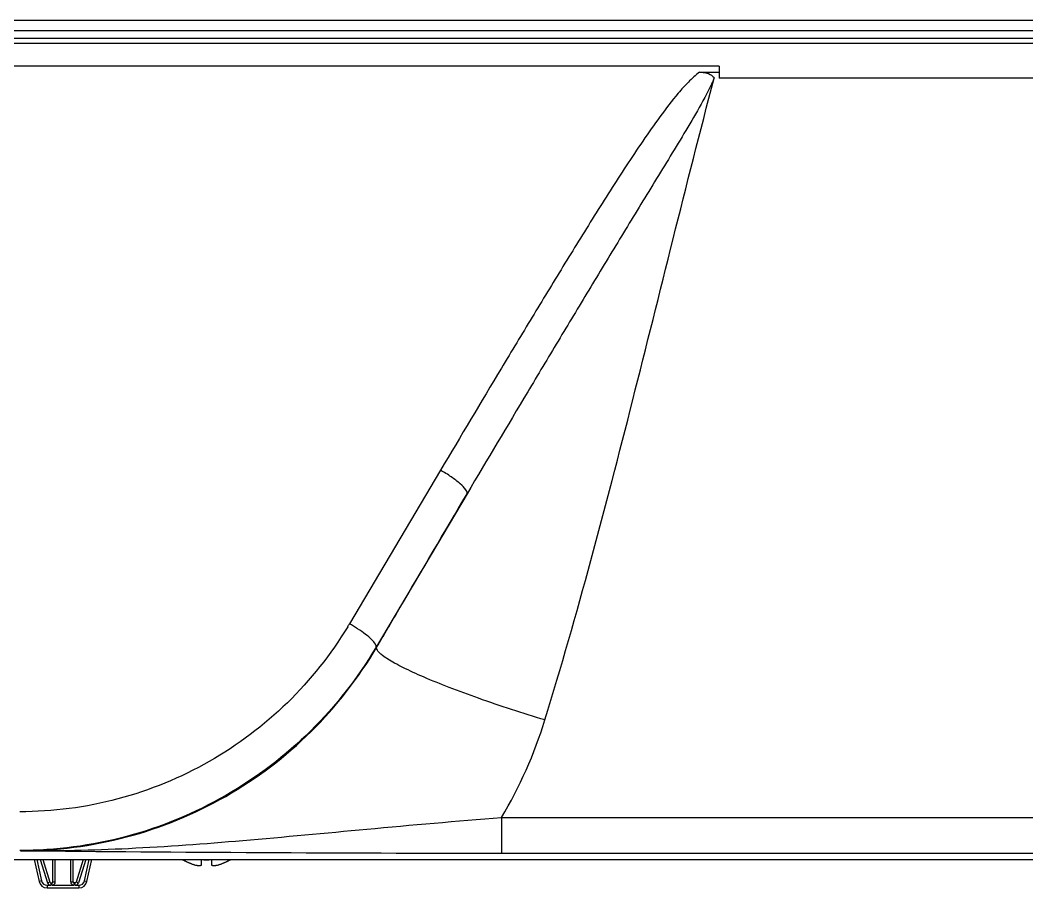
# Model space of a CAD drawing. Header units: millimetres. Extents: x -1538 to 3410, y -1646 to 2016.
# Drawn here: x 454.4 to 552.5, y -231.3 to -146.7 of the extents above; entities that cross this region are included whole.
import ezdxf

# ---------------------------------------------------------------- set-up
doc = ezdxf.new("R2010")
doc.units = ezdxf.units.MM
doc.header["$LTSCALE"] = 23.1
doc.layers.get('0').update_dxf_attribs({"linetype": 'CONTINUOUS'})

msp = doc.modelspace()

# ---------------------------------------------------------------- linework, layer by layer
at = {"linetype": 'Continuous'}
for p, q in [((-167.066, -146.743), (604.134, -146.743)), ((-167.066, -147.743), (604.134, -147.743)), ((646.07, -149.015), (-209.001, -149.015)), ((604.134, -148.543), (-167.066, -148.543)), ((522.534, -151.238), (-85.466, -151.238)), ((520.621, -151.814), (522.534, -151.815)), ((522.534, -151.238), (522.534, -152.406)), ((645.992, -152.406), (522.534, -152.406)), ((495.354, -190.631), (486.474, -205.594)), ((497.945, -192.917), (489.064, -207.88)), ((489.126, -207.896), (489.064, -207.88)), ((501.309, -224.486), (645.038, -224.486)), ((501.309, -224.486), (501.309, -227.963)), ((222.426, -228.574), (569.642, -228.574)), ((455.734, -228.574), (456.198, -230.713)), ((455.99, -228.574), (456.442, -230.66)), ((456.317, -228.574), (457.024, -230.847)), ((456.579, -228.574), (457.262, -230.773)), ((457.534, -230.743), (457.534, -228.574)), ((457.784, -230.743), (457.784, -228.574)), ((459.284, -230.743), (459.284, -228.574)), ((459.534, -230.743), (459.534, -228.574)), ((460.49, -228.574), (459.806, -230.773)), ((460.752, -228.574), (460.045, -230.847)), ((460.627, -230.66), (461.078, -228.574)), ((460.871, -230.713), (461.334, -228.574)), ((470.234, -228.622), (470.234, -228.588)), ((472.034, -229.139), (472.034, -228.588)), ((473.034, -228.588), (473.034, -229.139)), ((474.834, -228.588), (474.834, -228.622)), ((501.309, -227.963), (644.054, -227.963)), ((456.442, -230.66), (456.198, -230.713)), ((460.627, -230.66), (460.871, -230.713)), ((456.979, -231.093), (457.358, -231.093)), ((456.979, -231.093), (456.979, -231.343)), ((456.979, -231.343), (460.089, -231.343)), ((457.262, -230.773), (457.024, -230.847)), ((457.358, -230.843), (457.434, -230.843)), ((457.358, -230.843), (457.358, -231.093)), ((457.434, -230.843), (457.434, -231.093)), ((457.434, -231.093), (459.634, -231.093)), ((457.534, -230.743), (457.784, -230.743)), ((459.284, -230.743), (459.534, -230.743)), ((459.711, -230.843), (459.634, -230.843)), ((459.634, -231.093), (459.634, -230.843)), ((459.711, -231.093), (459.711, -230.843)), ((459.711, -231.093), (460.089, -231.093)), ((460.045, -230.847), (459.806, -230.773)), ((460.089, -231.093), (460.089, -231.343))]:
    msp.add_line(p, q, dxfattribs=at)
for centre, radius, start, end in [((454.377, -186.545), 37.324, 328.7967, 329.31064), ((480.055, -217.184), 13.248, 56.9944, 61.01906), ((505.22, 5070.003), 5297.967, 269.450313, 269.957694), ((472.733, -224.523), 4.8, 237.62714, 238.62729), ((472.733, -224.523), 4.8, 237.71649, 238.62729), ((472.721, -224.536), 4.755, 238.46592, 241.0313), ((472.719, -224.54), 4.75, 241.03163, 241.99262), ((472.717, -224.542), 4.747, 241.99259, 243.31875), ((472.534, -224.843), 3.778, 262.39527, 277.60473), ((472.351, -224.542), 4.747, 296.68125, 298.00741), ((472.35, -224.54), 4.75, 298.00738, 298.96837), ((472.348, -224.536), 4.755, 298.9687, 301.53408), ((472.335, -224.523), 4.8, 301.37271, 302.37286), ((472.335, -224.523), 4.8, 301.37271, 302.28351), ((472.716, -224.546), 4.744, 243.3188, 244.45978), ((472.714, -224.549), 4.74, 244.45979, 245.42782), ((472.712, -224.554), 4.735, 245.4278, 246.68253), ((472.71, -224.558), 4.73, 246.68262, 247.45262), ((472.707, -224.565), 4.723, 247.45244, 248.99746), ((472.705, -224.572), 4.715, 248.99775, 249.4819), ((472.701, -224.583), 4.704, 249.48126, 251.53441), ((472.695, -224.601), 4.684, 251.53495, 252.62273), ((472.69, -224.616), 4.669, 252.62279, 253.60512), ((472.681, -224.646), 4.637, 253.60363, 255.68242), ((471.788, -227.149), 2.006, 262.72591, 264.7415), ((471.786, -227.17), 1.985, 264.74422, 265.39912), ((471.785, -227.183), 1.973, 265.39843, 266.78331), ((471.785, -227.194), 1.962, 266.78409, 267.62352), ((471.784, -227.2), 1.955, 267.62337, 268.84548), ((471.784, -227.204), 1.951, 268.84587, 270.92582), ((471.784, -227.202), 1.953, 270.92611, 271.99638), ((471.784, -227.196), 1.96, 271.99641, 273.02279), ((471.783, -227.186), 1.97, 273.0233, 274.28602), ((471.783, -227.173), 1.982, 274.28565, 275.13722), ((471.78, -227.15), 2.005, 275.14015, 277.27441), ((473.288, -227.15), 2.005, 262.72561, 264.85983), ((473.286, -227.173), 1.982, 264.86274, 265.71439), ((473.285, -227.185), 1.97, 265.71404, 266.97664), ((473.285, -227.196), 1.959, 266.97715, 268.00366), ((473.284, -227.202), 1.954, 268.00369, 269.07382), ((473.284, -227.205), 1.95, 269.07411, 270.19949), ((473.284, -227.204), 1.951, 270.19954, 271.15407), ((473.284, -227.2), 1.955, 271.15446, 272.37669), ((473.284, -227.193), 1.962, 272.37652, 273.21587), ((473.283, -227.183), 1.973, 273.21665, 274.6016), ((473.282, -227.17), 1.985, 274.6009, 275.25576), ((473.28, -227.149), 2.006, 275.2585, 277.27409), ((472.388, -224.646), 4.637, 284.31758, 286.39637), ((472.379, -224.616), 4.669, 286.39488, 287.37721), ((472.374, -224.601), 4.684, 287.37727, 288.46505), ((472.368, -224.583), 4.704, 288.46559, 290.51874), ((472.364, -224.572), 4.715, 290.5181, 291.00225), ((472.361, -224.565), 4.723, 291.00254, 292.54756), ((472.358, -224.558), 4.73, 292.54738, 293.31738), ((472.356, -224.554), 4.735, 293.31747, 294.5722), ((472.354, -224.549), 4.74, 294.57218, 295.5402), ((472.353, -224.546), 4.744, 295.54022, 296.6812), ((456.979, -230.543), 0.8, 192.22512, 270), ((456.979, -230.543), 0.55, 192.22512, 270), ((460.089, -230.543), 0.55, 270, 347.77488), ((460.089, -230.543), 0.8, 270, 347.77488), ((457.358, -230.743), 0.35, 197.27094, 270), ((457.358, -230.743), 0.1, 197.27094, 270), ((457.434, -230.743), 0.35, 270, 360), ((457.434, -230.743), 0.1, 270, 360), ((459.634, -230.743), 0.35, 180, 270), ((459.634, -230.743), 0.1, 180, 270), ((459.711, -230.743), 0.1, 270, 342.72906), ((459.711, -230.743), 0.35, 270, 342.72906)]:
    msp.add_arc(centre, radius, start, end, dxfattribs=at)
for points, knots in [([(520.621, -151.814), (520.423, -151.957), (520.05, -152.273), (519.345, -152.945), (518.214, -154.216), (516.74, -156.142), (515.074, -158.523), (513.467, -160.94), (511.896, -163.378), (509.833, -166.648), (507.294, -170.759), (504.282, -175.712), (500.295, -182.331), (497.326, -187.309), (495.354, -190.631)], [0, 0, 0, 0, 0.015787, 0.031532, 0.062942, 0.125602, 0.18817, 0.25069, 0.313181, 0.375653, 0.500561, 0.625441, 0.750305, 1, 1, 1, 1]), ([(520.621, -151.814), (520.855, -151.814), (521.317, -151.866), (521.768, -152.063), (521.929, -152.23)], [0, 0, 0, 0, 0.502314, 1, 1, 1, 1]), ([(521.791, -152.979), (521.376, -153.871), (520.423, -155.594), (518.915, -158.122), (517.386, -160.63), (515.352, -163.952), (512.824, -168.093), (509.815, -173.06), (506.827, -178.024), (502.865, -184.638), (499.909, -189.604), (497.945, -192.917)], [0, 0, 0, 0, 0.063429, 0.12679, 0.189904, 0.252784, 0.378023, 0.502801, 0.627301, 0.751628, 1, 1, 1, 1]), ([(505.536, -214.977), (508.705, -204.667), (514.211, -183.798), (519.302, -162.837), (522.046, -152.406)], [0, 0, 0, 0, 0.500001, 1, 1, 1, 1]), ([(497.945, -192.917), (497.965, -192.866), (497.944, -192.717), (497.735, -192.374), (497.214, -191.869), (496.382, -191.241), (495.715, -190.831), (495.354, -190.631)], [0, 0, 0, 0, 0.046136, 0.116769, 0.340425, 0.650986, 1, 1, 1, 1]), ([(489.126, -207.896), (489.862, -206.645), (492.799, -201.651), (495.739, -196.658), (497.945, -192.917)], [0, 0, 0, 0, 0.250423, 1, 1, 1, 1]), ([(486.302, -205.882), (484.668, -208.579), (480.678, -213.602), (472.974, -219.396), (463.991, -223.081), (457.536, -223.925), (454.316, -223.926)], [0, 0, 0, 0, 0.24716, 0.496466, 0.747665, 1, 1, 1, 1]), ([(489.064, -207.88), (489.101, -207.786), (488.967, -207.48), (488.607, -207.09), (488.015, -206.579), (487.538, -206.247), (487.271, -206.073)], [0, 0, 0, 0, 0.116117, 0.330152, 0.634346, 1, 1, 1, 1]), ([(489.064, -207.88), (487.309, -210.842), (482.999, -216.361), (474.629, -222.728), (464.853, -226.775), (457.822, -227.702), (454.316, -227.702)], [0, 0, 0, 0, 0.247534, 0.496947, 0.747994, 1, 1, 1, 1]), ([(454.393, -227.721), (457.87, -227.725), (464.863, -226.823), (474.631, -222.82), (483.036, -216.444), (487.361, -210.884), (489.126, -207.896)], [0, 0, 0, 0, 0.249896, 0.500212, 0.750529, 1, 1, 1, 1]), ([(505.536, -214.977), (503.362, -214.32), (500.229, -213.304), (496.299, -211.857), (493.836, -210.862), (492.071, -210.061), (490.92, -209.463), (490.259, -209.078), (489.745, -208.733), (489.382, -208.426), (489.16, -208.163), (489.11, -207.969), (489.126, -207.896)], [0, 0, 0, 0, 0.376429, 0.545652, 0.694115, 0.816593, 0.866789, 0.909084, 0.943269, 0.969293, 0.9876, 1, 1, 1, 1]), ([(454.393, -227.721), (457.905, -227.746), (465.142, -227.572), (476.397, -226.735), (488.51, -225.569), (496.925, -224.826), (501.309, -224.486)], [0, 0, 0, 0, 0.223974, 0.461328, 0.719593, 1, 1, 1, 1])]:
    msp.add_open_spline(points, degree=3, knots=knots, dxfattribs=at)
for points in [[(521.949, -152.625), (521.899, -152.745), (521.846, -152.862), (521.791, -152.979)], [(521.929, -152.23), (521.978, -152.281), (522.023, -152.34), (522.046, -152.406)], [(522.046, -152.406), (522.008, -152.477), (521.979, -152.552), (521.949, -152.625)], [(501.309, -224.486), (503.068, -221.496), (504.517, -218.292), (505.536, -214.977)]]:
    msp.add_open_spline(points, degree=3, dxfattribs=at)

doc.saveas('drawing.dxf')
